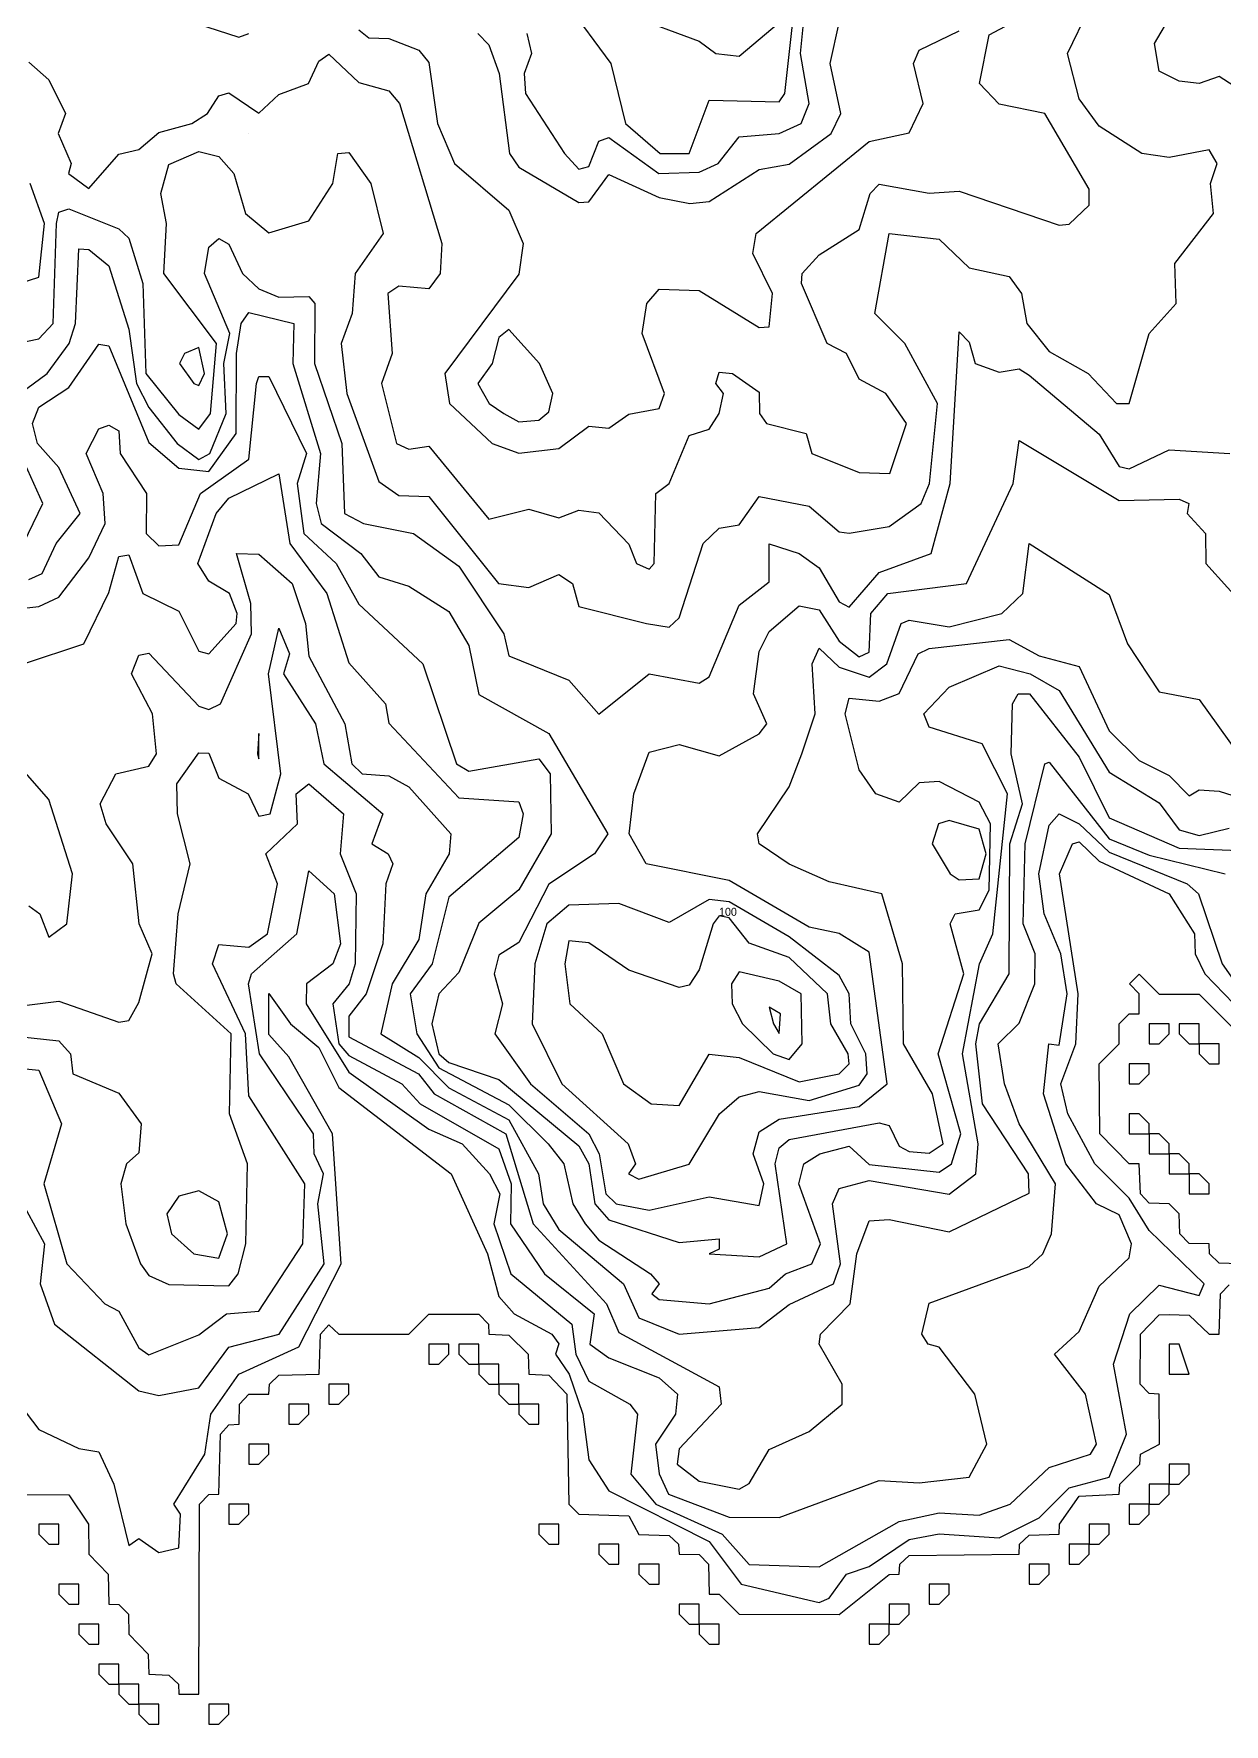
# Model space of a CAD drawing. Header units: metres. Extents: x 310028 to 360472, y 4137098 to 4159193.
# Drawn here: x 354000 to 355785, y 4141058 to 4143592 of the extents above; entities that cross this region are included whole.
import ezdxf

# ---------------------------------------------------------------- set-up
doc = ezdxf.new("R2010")
doc.units = ezdxf.units.M
for name, color, linetype in [('COAST', 5, 'Continuous'), ('CONTOUR', 254, 'Continuous'), ('CONTOUR_INDEX', 33, 'Continuous'), ('CONTOUR_LABELS', 7, 'Continuous')]:
    doc.layers.add(name, color=color, linetype=linetype)

msp = doc.modelspace()

# ---------------------------------------------------------------- linework, layer by layer
at = {"layer": 'COAST'}
for points in [[(355807.5, 4141747.5), (355777.5, 4141748.6), (355763, 4141762.5), (355762.5, 4141777.6), (355732.5, 4141778.1), (355718.3, 4141792.5), (355717.6, 4141822.5), (355702.5, 4141837.5), (355672.5, 4141838.6), (355659.6, 4141852.5), (355657.5, 4141897.5), (355642.5, 4141897.7), (355598.5, 4141942.5), (355597.6, 4142047.5), (355627.6, 4142077.5), (355627.5, 4142107.5), (355642.5, 4142122.4), (355657.5, 4142122.5), (355657.6, 4142152.5), (355643.1, 4142167.5), (355657.5, 4142182.1), (355687.5, 4142152.1), (355747.5, 4142151.9), (355807.5, 4142091.9)], [(355672.5, 4142092.5), (355672.5, 4142077.5), (355687.5, 4142077.5), (355702.5, 4142092.5), (355702.5, 4142107.5), (355672.5, 4142107.5), (355672.5, 4142092.5)], [(355717.5, 4142092.5), (355732.5, 4142077.5), (355747.5, 4142077.5), (355747.5, 4142107.5), (355717.5, 4142107.5), (355717.5, 4142092.5)], [(355747.5, 4142062.5), (355762.5, 4142047.5), (355777.5, 4142047.5), (355777.5, 4142077.5), (355747.5, 4142077.5), (355747.5, 4142062.5)], [(355642.5, 4142032.5), (355642.5, 4142017.5), (355657.5, 4142017.5), (355672.5, 4142032.5), (355672.5, 4142047.5), (355642.5, 4142047.5), (355642.5, 4142032.5)], [(355642.5, 4141942.5), (355672.5, 4141942.5), (355672.5, 4141957.5), (355657.5, 4141972.5), (355642.5, 4141972.5), (355642.5, 4141942.5)], [(355672.5, 4141912.5), (355702.5, 4141912.5), (355702.5, 4141927.5), (355687.5, 4141942.5), (355672.5, 4141942.5), (355672.5, 4141912.5)], [(355702.5, 4141882.5), (355732.5, 4141882.5), (355732.5, 4141897.5), (355717.5, 4141912.5), (355702.5, 4141912.5), (355702.5, 4141882.5)], [(355732.5, 4141852.5), (355762.5, 4141852.5), (355762.5, 4141867.5), (355747.5, 4141882.5), (355732.5, 4141882.5), (355732.5, 4141852.5)], [(353962.5, 4141401.8), (354052.5, 4141401.2), (354082.2, 4141357.5), (354082.5, 4141312.5), (354111.3, 4141282.5), (354112.4, 4141237.5), (354127.5, 4141237.2), (354141.9, 4141222.5), (354142.4, 4141192.5), (354171.4, 4141162.5), (354172.3, 4141132.5), (354202.5, 4141131.2), (354217.2, 4141117.5), (354217.5, 4141102.5), (354247.5, 4141102.5), (354248.7, 4141387.5), (354262.5, 4141402.1), (354277.6, 4141402.5), (354280.1, 4141492.5), (354292.5, 4141506.3), (354307.8, 4141507.5), (354308.5, 4141537.5), (354322.5, 4141552.1), (354352.5, 4141552.3), (354353.5, 4141567.5), (354367.5, 4141580.6), (354427.7, 4141582.5), (354429.7, 4141642.5), (354442.5, 4141656.2), (354457.5, 4141642.3), (354562.5, 4141642.3), (354592.5, 4141672.2), (354667.5, 4141672.3), (354682, 4141657.5), (354682.5, 4141642.4), (354712.5, 4141641), (354741.2, 4141612.5), (354742.4, 4141582.5), (354772.5, 4141580.6), (354799.5, 4141552.5), (354802.5, 4141387.5), (354817.5, 4141372.5), (354892.5, 4141370), (354907.5, 4141342.1), (354952.5, 4141340.2), (354966.7, 4141327.5), (354967.5, 4141312.4), (354997.5, 4141311.9), (355011.7, 4141297.5), (355012.5, 4141252.5), (355027.5, 4141252.3), (355057.5, 4141222.3), (355207.5, 4141221.9), (355282.5, 4141282), (355297.5, 4141282.4), (355298.4, 4141297.5), (355312.5, 4141310.6), (355477.5, 4141312.4), (355478, 4141327.5), (355492.5, 4141340.8), (355537.5, 4141342.4), (355538.2, 4141357.5), (355567.5, 4141399.6), (355627.5, 4141402.2), (355628.7, 4141417.5), (355658.3, 4141447.5), (355659.5, 4141462.5), (355687.8, 4141477.5), (355687.7, 4141552.5), (355672.5, 4141553.2), (355659.1, 4141567.5), (355659.4, 4141642.5), (355687.5, 4141671.4), (355702.5, 4141671.7), (355732.5, 4141670.8), (355762.5, 4141642.4), (355777.5, 4141642.5), (355779.6, 4141702.5), (355792.5, 4141716.4)], [(354592.5, 4141612.5), (354592.5, 4141597.5), (354607.5, 4141597.5), (354622.5, 4141612.5), (354622.5, 4141627.5), (354592.5, 4141627.5), (354592.5, 4141612.5)], [(354637.5, 4141612.5), (354652.5, 4141597.5), (354667.5, 4141597.5), (354667.5, 4141627.5), (354637.5, 4141627.5), (354637.5, 4141612.5)], [(355702.5, 4141582.5), (355732.5, 4141582.5), (355717.5, 4141627.5), (355702.5, 4141627.5), (355702.5, 4141582.5)], [(354667.5, 4141582.5), (354682.5, 4141567.5), (354697.5, 4141567.5), (354697.5, 4141597.5), (354667.5, 4141597.5), (354667.5, 4141582.5)], [(354442.5, 4141552.5), (354442.5, 4141537.5), (354457.5, 4141537.5), (354472.5, 4141552.5), (354472.5, 4141567.5), (354442.5, 4141567.5), (354442.5, 4141552.5)], [(354697.5, 4141552.5), (354712.5, 4141537.5), (354727.5, 4141537.5), (354727.5, 4141567.5), (354697.5, 4141567.5), (354697.5, 4141552.5)], [(354382.5, 4141522.5), (354382.5, 4141507.5), (354397.5, 4141507.5), (354412.5, 4141522.5), (354412.5, 4141537.5), (354382.5, 4141537.5), (354382.5, 4141522.5)], [(354727.5, 4141522.5), (354742.5, 4141507.5), (354757.5, 4141507.5), (354757.5, 4141537.5), (354727.5, 4141537.5), (354727.5, 4141522.5)], [(354322.5, 4141462.5), (354322.5, 4141447.5), (354337.5, 4141447.5), (354352.5, 4141462.5), (354352.5, 4141477.5), (354322.5, 4141477.5), (354322.5, 4141462.5)], [(355702.5, 4141432.5), (355702.5, 4141417.5), (355717.5, 4141417.5), (355732.5, 4141432.5), (355732.5, 4141447.5), (355702.5, 4141447.5), (355702.5, 4141432.5)], [(355672.5, 4141402.5), (355672.5, 4141387.5), (355687.5, 4141387.5), (355702.5, 4141402.5), (355702.5, 4141417.5), (355672.5, 4141417.5), (355672.5, 4141402.5)], [(354292.5, 4141372.5), (354292.5, 4141357.5), (354307.5, 4141357.5), (354322.5, 4141372.5), (354322.5, 4141387.5), (354292.5, 4141387.5), (354292.5, 4141372.5)], [(355642.5, 4141372.5), (355642.5, 4141357.5), (355657.5, 4141357.5), (355672.5, 4141372.5), (355672.5, 4141387.5), (355642.5, 4141387.6), (355642.5, 4141372.5)], [(354007.5, 4141342.5), (354022.5, 4141327.5), (354037.5, 4141327.5), (354037.5, 4141357.5), (354007.5, 4141357.5), (354007.5, 4141342.5)], [(354757.5, 4141342.5), (354772.5, 4141327.5), (354787.5, 4141327.5), (354787.5, 4141357.5), (354757.5, 4141357.5), (354757.5, 4141342.5)], [(355582.5, 4141342.5), (355582.5, 4141327.5), (355597.5, 4141327.5), (355612.5, 4141342.5), (355612.5, 4141357.5), (355582.5, 4141357.5), (355582.5, 4141342.5)], [(354847.5, 4141312.5), (354862.5, 4141297.5), (354877.5, 4141297.5), (354877.5, 4141327.5), (354847.5, 4141327.5), (354847.5, 4141312.5)], [(355552.5, 4141312.5), (355552.5, 4141297.5), (355567.5, 4141297.5), (355582.5, 4141312.5), (355582.5, 4141327.5), (355552.5, 4141327.5), (355552.5, 4141312.5)], [(354907.5, 4141282.5), (354922.5, 4141267.5), (354937.5, 4141267.5), (354937.5, 4141297.5), (354907.5, 4141297.5), (354907.5, 4141282.5)], [(355492.5, 4141282.5), (355492.5, 4141267.5), (355507.5, 4141267.5), (355522.5, 4141282.5), (355522.5, 4141297.5), (355492.5, 4141297.5), (355492.5, 4141282.5)], [(354037.5, 4141252.5), (354052.5, 4141237.5), (354067.5, 4141237.5), (354067.5, 4141267.5), (354037.5, 4141267.5), (354037.5, 4141252.5)], [(355342.5, 4141252.5), (355342.5, 4141237.5), (355357.5, 4141237.5), (355372.5, 4141252.5), (355372.5, 4141267.5), (355342.5, 4141267.5), (355342.5, 4141252.5)], [(354967.5, 4141222.5), (354982.5, 4141207.5), (354997.5, 4141207.5), (354997.5, 4141237.5), (354967.5, 4141237.5), (354967.5, 4141222.5)], [(355282.5, 4141222.5), (355282.5, 4141207.5), (355297.5, 4141207.5), (355312.5, 4141222.5), (355312.5, 4141237.5), (355282.5, 4141237.5), (355282.5, 4141222.5)], [(354067.5, 4141192.5), (354082.5, 4141177.5), (354097.5, 4141177.5), (354097.5, 4141207.5), (354067.5, 4141207.5), (354067.5, 4141192.5)], [(354997.5, 4141192.5), (355012.5, 4141177.5), (355027.5, 4141177.5), (355027.5, 4141207.5), (354997.5, 4141207.5), (354997.5, 4141192.5)], [(355252.5, 4141192.5), (355252.5, 4141177.5), (355267.5, 4141177.5), (355282.5, 4141192.5), (355282.5, 4141207.5), (355252.5, 4141207.5), (355252.5, 4141192.5)], [(354097.5, 4141132.5), (354112.5, 4141117.5), (354127.5, 4141117.5), (354127.5, 4141147.5), (354097.5, 4141147.5), (354097.5, 4141132.5)], [(354127.5, 4141102.5), (354142.5, 4141087.5), (354157.5, 4141087.5), (354157.5, 4141117.5), (354127.5, 4141117.5), (354127.5, 4141102.5)], [(354157.5, 4141072.5), (354172.5, 4141057.5), (354187.5, 4141057.5), (354187.5, 4141087.5), (354157.5, 4141087.5), (354157.5, 4141072.5)], [(354262.5, 4141072.5), (354262.5, 4141057.5), (354277.5, 4141057.5), (354292.5, 4141072.5), (354292.5, 4141087.5), (354262.5, 4141087.5), (354262.5, 4141072.5)]]:
    msp.add_lwpolyline(points, dxfattribs=at)
at = {"layer": 'CONTOUR'}
for points, elevation in [([(354903.8, 4142797.5), (354922.5, 4142789), (354930.4, 4142797.5), (354932.7, 4142902.5), (354952.5, 4142917.8), (354982.5, 4142989.4), (355012.5, 4142999.3), (355027.6, 4143022.5), (355034.4, 4143052.5), (355022.9, 4143067.5), (355027.5, 4143084.6), (355047.8, 4143082.5), (355087.5, 4143054.7), (355088, 4143022.5), (355098.9, 4143007.5), (355158.1, 4142992.5), (355166.7, 4142962.5), (355237.5, 4142934.1), (355283.7, 4142932.5), (355308.4, 4143007.5), (355277.6, 4143052.5), (355237.5, 4143073.9), (355218.5, 4143112.5), (355189.7, 4143127.5), (355151.3, 4143217.5), (355152.3, 4143232.5), (355177.5, 4143260.7), (355237.5, 4143298.3), (355253.9, 4143352.5), (355267.5, 4143366.4), (355342.5, 4143352.7), (355387.5, 4143355.9), (355537.5, 4143304.9), (355552.5, 4143306.6), (355582.5, 4143335), (355582.5, 4143358.8), (355515.9, 4143472.5), (355447.5, 4143486.5), (355418.3, 4143517.5), (355432.5, 4143590.1), (355521.3, 4143637.5)], 110), ([(354937.1, 4143382.5), (354997.5, 4143384.5), (355026, 4143397.5), (355057.5, 4143437.3), (355117.5, 4143442.2), (355150.6, 4143457.5), (355162.8, 4143487.5), (355149.9, 4143562.5), (355157.3, 4143637.5)], 140), ([(354244.1, 4143607.5), (354307.5, 4143586.8), (354322.5, 4143592.5)], 120), ([(354892.5, 4143619.7), (354997.5, 4143580.8), (355022.7, 4143562.5)], 160), ([(354983.9, 4143337.5), (355012.5, 4143340.2), (355087.5, 4143388.3), (355132.5, 4143396.4), (355195.6, 4143442.5), (355210.1, 4143472.5), (355194.4, 4143547.5), (355207.5, 4143608.2)], 130), ([(355022.7, 4143562.5), (355057.5, 4143558.1), (355117.5, 4143608.8)], 160), ([(355822.5, 4143499), (355777.5, 4143527.7), (355747.5, 4143517.4), (355717.5, 4143520.8), (355687.5, 4143535.9), (355680.3, 4143577.5), (355707, 4143622.5)], 90), ([(354487.5, 4143598), (354502.5, 4143585.6), (354532.5, 4143584.9), (354577.5, 4143567.1), (354592.5, 4143549), (354605.3, 4143457.5), (354630.8, 4143397.5), (354712.5, 4143327.5), (354733.6, 4143277.5), (354727.5, 4143231.3), (354616.3, 4143082.5), (354623.4, 4143037.5), (354687.4, 4142977.5)], 120), ([(354665.8, 4143592.5), (354682.5, 4143575.4), (354697.7, 4143532.5), (354713.5, 4143412.5), (354727.5, 4143391.8), (354817.5, 4143339.1), (354832.5, 4143340.1), (354862.5, 4143380.8), (354937.5, 4143346.5), (354983.9, 4143337.5)], 130), ([(354687.4, 4142977.5), (354727.5, 4142963), (354787.5, 4142970.2), (354832.5, 4143003.4), (354862.5, 4143000.4), (354892.5, 4143021.7), (354937.5, 4143030.2), (354945.8, 4143052.5), (354912, 4143142.5), (354919.1, 4143187.5), (354937.5, 4143209.1), (354997.5, 4143207.2), (355087.5, 4143151.3), (355102.5, 4143152.3), (355107.5, 4143202.5), (355078, 4143262.5), (355083.1, 4143292.5), (355252.5, 4143430.5), (355312.5, 4143443.6), (355333.5, 4143487.5), (355319.2, 4143547.5), (355327.5, 4143567.5), (355387.5, 4143596.4)], 120), ([(354739.4, 4143592.5), (354746.2, 4143562.5), (354735.2, 4143532.5), (354737.2, 4143502.5), (354796, 4143412.5), (354817.5, 4143389), (354832.5, 4143392.8), (354847.5, 4143431), (354862.5, 4143436.6), (354937.1, 4143382.5)], 140), ([(353992.5, 4143549.4), (354022.5, 4143522.8), (354047.3, 4143472.5), (354036.5, 4143442.5), (354056, 4143397.5), (354052.1, 4143382.5), (354082.5, 4143360.1), (354127.5, 4143411.2), (354157.5, 4143418.6), (354187.5, 4143444), (354237.2, 4143457.5), (354260.6, 4143472.5), (354277.5, 4143499.1), (354292.5, 4143503.3), (354337.5, 4143472.9), (354367.5, 4143500.8), (354411.7, 4143517.5), (354427.5, 4143550.9), (354442.5, 4143561.2), (354487.5, 4143519), (354532.5, 4143506.5), (354548.5, 4143487.5), (354612, 4143277.5), (354609.4, 4143232.5), (354592.5, 4143209.7), (354547.5, 4143213.7), (354530.7, 4143202.5), (354537.2, 4143112.5), (354521.2, 4143067.5), (354544.1, 4142977.5), (354562.5, 4142969.2), (354592.5, 4142973.6), (354682.5, 4142864), (354742.5, 4142879.2), (354787.5, 4142866.4), (354817.5, 4142877.5), (354847.5, 4142873.8), (354892.5, 4142826.8), (354903.8, 4142797.5)], 110), ([(354322.2, 4143442.5), (354322.2, 4143442.5)], 110), ([(353962.5, 4143212.4), (354007.5, 4143227.1), (354016.1, 4143307.5), (353994.7, 4143367.5)], 110), ([(353959.1, 4143037.5), (354020.1, 4143082.5), (354052.9, 4143127.5), (354062.5, 4143157.5), (354067.5, 4143269.4), (354082.5, 4143268.3), (354112.5, 4143244), (354142.5, 4143148.9), (354153.9, 4143067.5), (354172.5, 4143031.5), (354215, 4142977.5), (354247.5, 4142953.7), (354264.1, 4142962.5), (354288.4, 4143022.5), (354285, 4143097.5), (354293.8, 4143142.5), (354256.2, 4143232.5), (354262.5, 4143272), (354277.5, 4143285.1), (354292.5, 4143276.5), (354313.1, 4143232.5), (354337.5, 4143209.6), (354367.5, 4143196.9), (354412.5, 4143198.2), (354421.3, 4143187.5), (354420.7, 4143097.5), (354461.7, 4142977.5), (354466, 4142872.5), (354494.6, 4142857.5), (354569.2, 4142842.5), (354637.5, 4142793.9), (354704.7, 4142692.5), (354712.5, 4142659.4), (354802.5, 4142623), (354847.5, 4142571.8), (354922.5, 4142632.4), (354997.5, 4142618.5), (355012.5, 4142627.8), (355057.5, 4142735.1), (355102.5, 4142770), (355102.5, 4142827.1), (355147.5, 4142812.9), (355177.5, 4142791.4), (355207.5, 4142740.1), (355222.5, 4142732.4), (355267.5, 4142784.4), (355345.8, 4142812.5), (355374.3, 4142917.5), (355387.5, 4143145), (355402.5, 4143129.5), (355411.7, 4143097.5), (355447.5, 4143084.4), (355477.5, 4143089.8), (355492.5, 4143080.3), (355597.5, 4142991.4), (355627.5, 4142943.2), (355642.5, 4142939.8), (355702.5, 4142968), (355793.6, 4142962.5)], 90), ([(353992.5, 4142773.6), (354012.4, 4142782.5), (354033.6, 4142827.5), (354069.6, 4142872.5), (354037.5, 4142941.5), (354005.6, 4142977.5), (353998.1, 4143007.5), (354007.5, 4143032.1), (354052.5, 4143061.7), (354097.5, 4143126.4), (354112.5, 4143124), (354172.5, 4142978.9), (354217.5, 4142940.5), (354262.5, 4142935.4), (354303.4, 4142992.5), (354304.1, 4143112.5), (354311.1, 4143157.5), (354322.5, 4143174), (354389.9, 4143157.5), (354388.3, 4143097.5), (354430, 4142962.5), (354423.5, 4142887.5), (354431, 4142857.5), (354490.4, 4142812.5), (354517.5, 4142777.9), (354562.5, 4142763.5), (354622.5, 4142725.6), (354652.5, 4142674.9), (354667.5, 4142601.5), (354772.5, 4142542.8), (354860.9, 4142392.5), (354840.6, 4142362.5), (354772.5, 4142316.8), (354727.5, 4142229.5), (354697.5, 4142210.3), (354690.2, 4142182.5), (354702.7, 4142137.5), (354691.1, 4142092.5), (354744.9, 4142017.5), (354832.5, 4141942.5), (354847.8, 4141912.5), (354857.7, 4141852.5), (354873.2, 4141837.5)], 80), ([(354704.9, 4143022.5), (354727.5, 4143010), (354757.5, 4143012.5), (354772.5, 4143025.3), (354778.1, 4143052.5), (354758.5, 4143097.5), (354712.5, 4143148.4), (354697.5, 4143136.3), (354687.5, 4143097.5), (354665.6, 4143067.5), (354683, 4143037.5), (354704.9, 4143022.5)], 130), ([(354239.9, 4143067.5), (354247.5, 4143064.4), (354256.2, 4143082.5), (354247.5, 4143121.6), (354226, 4143112.5), (354218.7, 4143097.5), (354239.9, 4143067.5)], 110), ([(353962.5, 4142728.3), (354007.5, 4142733.4), (354037.5, 4142747.3), (354082.5, 4142806), (354106.8, 4142857.5), (354103.8, 4142902.5), (354078.6, 4142962.5), (354097.5, 4142999.5), (354112.5, 4143005.1), (354127.5, 4142996.5), (354129.7, 4142962.5), (354169.1, 4142902.5), (354168.7, 4142842.5), (354187.5, 4142824), (354217.5, 4142825.5), (354250.2, 4142902.5), (354322.5, 4142954.1), (354334, 4143067.5), (354337.5, 4143077.9), (354352.5, 4143078.2), (354409, 4142962.5), (354394.8, 4142917.5), (354405.1, 4142842.5), (354453.2, 4142797.5), (354487.5, 4142736.5), (354583.5, 4142647.5), (354633.8, 4142497.5), (354652.5, 4142486.4), (354757.5, 4142505), (354774.5, 4142482.5), (354776, 4142392.5), (354727.5, 4142308.4), (354667.5, 4142258.5), (354637.5, 4142184.5), (354607.5, 4142152.3), (354596.8, 4142107.5), (354607.5, 4142062.7), (354622.5, 4142049.4), (354697.5, 4142024.3), (354817.5, 4141924.6), (354832.5, 4141897.6), (354841.1, 4141837.5), (354862.5, 4141813.5), (354967.5, 4141779.8), (355027.5, 4141785.3), (355027.5, 4141769.5), (355012.8, 4141762.5)], 70), ([(353977.5, 4142813), (354013.6, 4142887.5), (353959.7, 4143007.5)], 90), ([(354873.2, 4141837.5), (354922.5, 4141828.2), (355012.5, 4141848.1), (355087.5, 4141835.1), (355094.9, 4141867.5), (355078.6, 4141912.5), (355087.5, 4141945.6), (355117.5, 4141964.6), (355237.5, 4141983.6), (355279.8, 4142017.5), (355252.5, 4142214.8), (355207.5, 4142242.8), (355162.5, 4142252.6), (355042.5, 4142322.5), (354918, 4142347.5), (354893, 4142392.5), (354899.8, 4142452.5), (354922.5, 4142515), (354967.5, 4142526.1), (355027.5, 4142509.1), (355087.6, 4142542.5), (355099.2, 4142557.5), (355079, 4142602.5), (355087.5, 4142665.8), (355102.5, 4142695.9), (355147.5, 4142734.1), (355177.5, 4142728.3), (355207.5, 4142681.1), (355237.5, 4142657.9), (355252.5, 4142664.7), (355255.3, 4142722.5), (355280.6, 4142752.5), (355398.7, 4142767.5), (355468.4, 4142917.5), (355477.5, 4142982.2), (355627.5, 4142892.3), (355717.5, 4142894.4), (355732.1, 4142887.5), (355729.7, 4142872.5), (355757, 4142842.5), (355757.5, 4142797.5), (355822.5, 4142725.6)], 80), ([(353984.4, 4142647.5), (354075, 4142677.5), (354112.5, 4142754.1), (354127.5, 4142808.4), (354142.5, 4142810.8), (354163.3, 4142752.5), (354217.5, 4142726.4), (354247.5, 4142666.2), (354262.5, 4142662.3), (354303.5, 4142707.5), (354304.7, 4142722.5), (354293.4, 4142752.5), (354262.5, 4142771), (354245.8, 4142797.5), (354273.4, 4142872.5), (354292.5, 4142895.9), (354367.5, 4142932), (354383.9, 4142827.5), (354439.4, 4142752.5), (354472.5, 4142648.8), (354527.4, 4142587.5), (354532.5, 4142558.4), (354637.5, 4142446.4), (354727.5, 4142440.4), (354733.6, 4142422.5), (354727.5, 4142387), (354622.5, 4142297.4), (354597.4, 4142197.5), (354564.4, 4142152.5), (354574.2, 4142092.5), (354607.5, 4142041.7), (354712.5, 4141986.1), (354771.3, 4141927.5), (354794.9, 4141897.5), (354808.2, 4141837.5), (354826.9, 4141807.5), (354847.5, 4141783.4), (354924.9, 4141732.5), (354937.5, 4141717.5), (354926.6, 4141702.5), (354937.5, 4141694.1), (355012.8, 4141687.5), (355102.5, 4141711.2), (355127.1, 4141732.5), (355166.8, 4141747.5), (355179.7, 4141777.5), (355147, 4141867.5), (355154.5, 4141897.5), (355178.6, 4141912.5), (355222.5, 4141924.3), (355252.5, 4141896.4), (355357.5, 4141884.9), (355376.2, 4141897.5), (355389.9, 4141942.5), (355356.1, 4142062.5), (355394.5, 4142182.5), (355374.1, 4142257.5), (355381.7, 4142272.5), (355417.5, 4142278.5), (355432.5, 4142308.1), (355434.5, 4142407.5), (355417.5, 4142440), (355357.5, 4142470.9), (355327.5, 4142469), (355297.5, 4142440.1), (355262.5, 4142452.5), (355237.5, 4142488.2), (355216.7, 4142572.5), (355222.5, 4142595.6), (355267.5, 4142591.3), (355297.5, 4142602.6), (355326.1, 4142662.5), (355342.5, 4142670.2), (355462.5, 4142683.7), (355507.5, 4142659.3), (355567.5, 4142643.2), (355612.5, 4142546.6), (355657.5, 4142502.2), (355702.5, 4142480), (355732.5, 4142449.4), (355747.5, 4142458.5), (355777.5, 4142456.6), (355837.5, 4142437.5)], 60), ([(355012.8, 4141762.5), (355087.5, 4141758.1), (355129.2, 4141777.5), (355111.9, 4141897.5), (355117.5, 4141921.5), (355132.5, 4141934), (355267.5, 4141959.3), (355282.5, 4141955.2), (355297.5, 4141924.3), (355312.5, 4141916.2), (355342.5, 4141913.5), (355363.7, 4141927.5), (355347.4, 4142002.5), (355304.1, 4142077.5), (355302.5, 4142197.5), (355271.4, 4142302.5), (355192.5, 4142320.3), (355132.5, 4142347.1), (355087.5, 4142377.5), (355085.2, 4142392.5), (355132.5, 4142462.9), (355151.9, 4142512.5), (355171.5, 4142572.5), (355167.3, 4142647.5), (355177.5, 4142670.6), (355207.5, 4142642.3), (355252.5, 4142627.2), (355279.3, 4142647.5), (355300.5, 4142707.5), (355312.5, 4142712.9), (355372.5, 4142702.6), (355451.7, 4142722.5), (355482.9, 4142752.5), (355492.5, 4142827.7), (355612.5, 4142751), (355640.1, 4142677.5), (355687.5, 4142605.4), (355747.5, 4142593.6), (355806.2, 4142512.5)], 70), ([(353977.5, 4142088.7), (354037.5, 4142081.9), (354055.2, 4142062.5), (354058.3, 4142032.5), (354127.5, 4142003.6), (354161, 4141957.5), (354157.5, 4141913.9), (354139.2, 4141897.5), (354130.6, 4141867.5), (354138, 4141807.5), (354160.2, 4141747.5), (354172.5, 4141730.3), (354202.5, 4141716.9), (354292.5, 4141714.5), (354306.4, 4141732.5), (354317.9, 4141777.5), (354320.4, 4141897.5), (354293.5, 4141972.5), (354296.1, 4142092.5), (354213.4, 4142167.5), (354209.6, 4142182.5), (354216.7, 4142272.5), (354234.6, 4142347.5), (354215.7, 4142422.5), (354214.6, 4142467.5), (354247.5, 4142513.6), (354262.5, 4142513.2), (354277.5, 4142476), (354321.4, 4142452.5), (354337.5, 4142418.8), (354354.2, 4142422.5), (354370.6, 4142482.5), (354351.7, 4142632.5), (354367.5, 4142700.5), (354383.5, 4142662.5), (354374.2, 4142632.5), (354422.4, 4142557.5), (354435.1, 4142497.5), (354523.5, 4142422.5), (354507.1, 4142377.5), (354531.6, 4142362.5), (354538.5, 4142347.5), (354527.8, 4142317.5), (354523.5, 4142227.5), (354498.5, 4142152.5), (354472.5, 4142119), (354472.5, 4142087.9), (354576.7, 4142032.5), (354600.6, 4142002.5), (354707.8, 4141942.5), (354748.8, 4141807.5), (354858.7, 4141687.5), (354877.5, 4141645), (355027.5, 4141563.3), (355030.8, 4141537.5), (354967.5, 4141470.2), (354964.9, 4141447.5), (354997.5, 4141421.8), (355057.5, 4141409.9), (355072.5, 4141418.6), (355102.5, 4141469.2), (355162.5, 4141496.2), (355212.2, 4141537.5), (355212.1, 4141567.5), (355177.5, 4141627.2), (355179.5, 4141642.5), (355224.1, 4141687.5), (355234.1, 4141762.5), (355252.5, 4141812), (355282.5, 4141814.2), (355372.5, 4141795.9), (355492.5, 4141853.9), (355491.4, 4141882.5), (355422.6, 4141987.5), (355412.7, 4142077.5), (355418, 4142107.5), (355462.7, 4142182.5), (355463.8, 4142377.5), (355482.7, 4142437.5), (355465.5, 4142512.5), (355467.5, 4142587.5), (355476, 4142602.5), (355492.9, 4142602.5), (355567.5, 4142507.5), (355612.5, 4142416.4), (355717.5, 4142370.8), (355807.5, 4142367.5)], 40), ([(353962.5, 4142042.7), (354007.5, 4142038.1), (354041.5, 4141957.5), (354014.8, 4141867.5), (354049.7, 4141747.5), (354106.6, 4141687.5), (354127.5, 4141676.9), (354157.5, 4141622), (354172.5, 4141611.3), (354247.5, 4141641.4), (354288.9, 4141672.5), (354337.5, 4141676.7), (354403.6, 4141777.5), (354406.2, 4141867.5), (354322.5, 4141999.7), (354317.5, 4142092.5), (354268.1, 4142197.5), (354277.5, 4142226.3), (354322.5, 4142222.7), (354350.2, 4142242.5), (354365.5, 4142317.5), (354348.1, 4142362.5), (354395.5, 4142407.5), (354393.4, 4142452.5), (354412.5, 4142467.3), (354464.5, 4142422.5), (354459.4, 4142362.5), (354483.4, 4142302.5), (354482, 4142197.5), (354472.7, 4142167.5), (354448.2, 4142137.5), (354457.6, 4142077.5), (354472.5, 4142060.1), (354552.1, 4142017.5), (354579.2, 4141987.5), (354697.5, 4141920.3), (354715.7, 4141867.5), (354714.8, 4141807.5), (354765.8, 4141732.5), (354840.5, 4141672.5), (354833.9, 4141627.5), (354862.5, 4141606.6), (354937.5, 4141576.8), (354965, 4141552.5), (354962.3, 4141522.5), (354932.2, 4141477.5), (354937.5, 4141432.8), (354951.8, 4141402.5), (355042.5, 4141367.8), (355117.5, 4141367.2), (355267.5, 4141423), (355327.5, 4141419.2), (355402.5, 4141428.1), (355429.2, 4141477.5), (355410.9, 4141552.5), (355357.5, 4141622.8), (355341.3, 4141627.5), (355331.8, 4141642.5), (355342.5, 4141688.6), (355492.5, 4141743.8), (355513, 4141762.5), (355525.9, 4141792.5), (355532.2, 4141867.5), (355477.7, 4141957.5), (355455.5, 4142017.5), (355446.2, 4142077.5), (355477.5, 4142108.6), (355501, 4142167.5), (355501.6, 4142212.5), (355483.5, 4142257.5), (355486.7, 4142377.5), (355516.2, 4142497.5), (355522.5, 4142499.9), (355612.5, 4142384.9), (355672.5, 4142360.2), (355786.4, 4142332.5)], 30), ([(353992.5, 4142284.6), (354008.9, 4142272.5), (354022.5, 4142237.3), (354049.6, 4142257.5), (354058.1, 4142332.5), (354022.5, 4142443.8), (353962.6, 4142512.5)], 60), ([(353975.8, 4141852.5), (354016.1, 4141777.5), (354009.7, 4141717.5), (354031.2, 4141657.5), (354157.5, 4141557.3), (354187.5, 4141550.4), (354247.5, 4141561.9), (354292.5, 4141622.9), (354367.8, 4141642.5), (354435.4, 4141747.5), (354425.7, 4141837.5), (354434.6, 4141882.5), (354420.4, 4141912.5), (354419.6, 4141942.5), (354338.6, 4142062.5), (354322, 4142167.5), (354326.3, 4142182.5), (354394.6, 4142242.5), (354412.5, 4142337.1), (354450.2, 4142302.5), (354459.7, 4142227.5), (354448.3, 4142197.5), (354408.9, 4142167.5), (354408.3, 4142137.5), (354472.5, 4142034.9), (354592.5, 4141949.7), (354642.3, 4141927.5), (354683.4, 4141882.5), (354698.8, 4141852.5), (354689.6, 4141807.5), (354715.4, 4141732.5), (354806.8, 4141657.5), (354812.6, 4141612.5), (354832.5, 4141571.8), (354894, 4141537.5), (354905.4, 4141522.5), (354895.3, 4141432.5), (354932.9, 4141387.5), (355032.1, 4141342.5), (355072.5, 4141297), (355177.5, 4141293.6), (355297.5, 4141361.5), (355357.5, 4141374.6), (355417.5, 4141370.9), (355464, 4141387.5), (355522.5, 4141442.3), (355584.7, 4141462.5), (355593.3, 4141477.5), (355576.9, 4141552.5), (355530.4, 4141612.5), (355567.5, 4141646.2), (355597.5, 4141714.3), (355642.5, 4141756.5), (355646.2, 4141777.5), (355627.5, 4141821), (355593.3, 4141837.5), (355547.6, 4141897.5), (355514.2, 4142002.5), (355522.2, 4142077.5), (355537.5, 4142075.4), (355549.6, 4142152.5), (355540, 4142212.5), (355515.2, 4142272.5), (355507.2, 4142332.5), (355522.5, 4142405.6), (355537.5, 4142422.3), (355567.5, 4142407.5), (355612.5, 4142365), (355729.5, 4142317.5), (355746.6, 4142302.5), (355782.1, 4142197.5), (355837.5, 4142118.5)], 20), ([(355374.3, 4142332.5), (355387.5, 4142323.2), (355417.5, 4142324.9), (355428.1, 4142362.5), (355417.5, 4142399.4), (355372.5, 4142412.5), (355356.8, 4142407.5), (355347, 4142377.5), (355374.3, 4142332.5)], 70), ([(353977.5, 4141538.9), (354007.5, 4141499.1), (354067.5, 4141470.6), (354097.5, 4141466), (354120, 4141417.5), (354142.5, 4141325.5), (354157.5, 4141335.8), (354187.5, 4141314.9), (354217.5, 4141321.7), (354220.1, 4141372.5), (354210.2, 4141387.5), (354256.4, 4141462.5), (354265.3, 4141522.5), (354307.5, 4141582.1), (354397.5, 4141623.2), (354460.8, 4141747.5), (354448, 4141942.5), (354382.5, 4142058.3), (354352.5, 4142091.4), (354352.5, 4142152.8), (354385, 4142107.5), (354427.5, 4142072.2), (354457.5, 4142011.9), (354625.7, 4141882.5), (354680.5, 4141762.5), (354697.5, 4141698.8), (354720.5, 4141672.5), (354776.7, 4141642.5), (354787.5, 4141627.6), (354782.3, 4141612.5), (354803, 4141582.5), (354823.5, 4141522.5), (354832.5, 4141453.6), (354862.5, 4141407.5), (355012.5, 4141331.3), (355060.7, 4141267.5), (355177.5, 4141240), (355192.5, 4141246.4), (355218.7, 4141282.5), (355252.5, 4141294), (355312.5, 4141334.6), (355357.5, 4141343), (355447.5, 4141337), (355507.5, 4141366.9), (355552.5, 4141412), (355612.5, 4141428), (355638.7, 4141492.5), (355619.2, 4141597.5), (355643.6, 4141672.5), (355687.5, 4141715.8), (355747.5, 4141700), (355755.2, 4141717.5), (355672.5, 4141797.6), (355642.5, 4141846.4), (355590.9, 4141897.5), (355550.3, 4141972.5), (355539.9, 4142017.5), (355562.5, 4142077.5), (355566, 4142152.5), (355538.2, 4142332.5), (355557.6, 4142377.5), (355567.5, 4142380.4), (355597.5, 4142351.2), (355702.5, 4142302.5), (355740.3, 4142242.5), (355741.7, 4142212.5), (355755.8, 4142182.5), (355828.7, 4142107.5)], 10), ([(354891.8, 4141882.5), (354907.5, 4141874.5), (354982.5, 4141897), (355028.1, 4141972.5), (355057.5, 4141997.9), (355087.5, 4142006.2), (355162.5, 4141992.4), (355237.5, 4142015.6), (355249.4, 4142032.5), (355247.7, 4142062.5), (355225.1, 4142107.5), (355222.4, 4142152.5), (355207.5, 4142180.2), (355132.5, 4142238.1), (355042.5, 4142290.6), (355012.5, 4142293.7), (354952.5, 4142259.4), (354877.5, 4142288.1), (354802.5, 4142285.2), (354769.3, 4142257.5), (354751.5, 4142197.5), (354747.3, 4142107.5), (354791.9, 4142017.5), (354891.2, 4141927.5), (354902.5, 4141897.5), (354891.8, 4141882.5)], 90), ([(355108.5, 4142062.5), (355132.5, 4142053.9), (355152.2, 4142077.5), (355150.8, 4142152.5), (355117.5, 4142171.6), (355057.5, 4142185.6), (355046.4, 4142167.5), (355047.3, 4142137.5), (355062.9, 4142107.5), (355108.5, 4142062.5)], 110), ([(355109, 4142107.5), (355117.5, 4142093.1), (355119.9, 4142122.5), (355102.5, 4142132.7), (355109, 4142107.5)], 120)]:
    msp.add_lwpolyline(points, dxfattribs=dict(at, elevation=elevation))
at = {"layer": 'CONTOUR_INDEX'}
for points, elevation in [([(354798.9, 4143637.5), (354865.4, 4143547.5), (354887.2, 4143457.5), (354939.3, 4143412.5)], 150), ([(354918.9, 4142707.5), (354952.5, 4142702.1), (354967.5, 4142716), (355003.8, 4142827.5), (355027.5, 4142850.6), (355057.5, 4142855.6), (355087.5, 4142898.1), (355162.5, 4142883.5), (355207.5, 4142845.4), (355222.5, 4142843.2), (355282.5, 4142853.4), (355330.4, 4142887.5), (355343.3, 4142917.5), (355355.1, 4143037.5), (355306.2, 4143127.5), (355261.3, 4143172.5), (355282.5, 4143292.5), (355357.5, 4143284.1), (355402.5, 4143241.1), (355462.5, 4143228.2), (355481.1, 4143202.5), (355488.9, 4143157.5), (355522.5, 4143115.5), (355580.9, 4143082.5), (355623.4, 4143037.5), (355642.5, 4143037.5), (355672.5, 4143142.5), (355713.2, 4143187.5), (355710.9, 4143247.5), (355768.9, 4143322.5), (355764.6, 4143367.5), (355774.7, 4143397.5), (355762.5, 4143418.1), (355702.5, 4143406.5), (355661.6, 4143412.5), (355597.5, 4143453.2), (355567.5, 4143494.2), (355550, 4143562.5), (355582.5, 4143629.3)], 100), ([(354939.3, 4143412.5), (354982.5, 4143412.5), (355012.5, 4143492.2), (355117.5, 4143489.9), (355126.3, 4143502.5), (355141, 4143637.5)], 150), ([(353900, 4143112.5), (354007.5, 4143134.6), (354028.8, 4143157.5), (354033.9, 4143307.5), (354037.5, 4143324.3), (354052.5, 4143329.3), (354127.5, 4143299.6), (354142.5, 4143285.4), (354163.5, 4143217.5), (354168.1, 4143082.5), (354217.5, 4143021), (354247.5, 4142999.3), (354265.1, 4143022.5), (354274.2, 4143127.5), (354194.9, 4143232.5), (354198.8, 4143307.5), (354190.3, 4143352.5), (354202.5, 4143395.7), (354247.5, 4143415.3), (354277.5, 4143407.7), (354299.7, 4143382.5), (354317.2, 4143322.5), (354352.5, 4143293.6), (354412.5, 4143311.6), (354448.2, 4143367.5), (354455.7, 4143412.5), (354472.5, 4143413.7), (354505.3, 4143367.5), (354524, 4143292.5), (354481.9, 4143232.5), (354477.3, 4143172.5), (354460.7, 4143127.5), (354469.5, 4143052.5), (354517.5, 4142920.4), (354547.5, 4142899.5), (354592.5, 4142898.2), (354696.6, 4142767.5), (354742.5, 4142761.8), (354787.5, 4142781), (354808, 4142767.5), (354817.5, 4142733), (354918.9, 4142707.5)], 100), ([(353932.5, 4142128.6), (354037.5, 4142141.4), (354127.5, 4142110.1), (354142.5, 4142112.7), (354157.5, 4142139.3), (354177.4, 4142212.5), (354157.9, 4142257.5), (354148.4, 4142347.5), (354108.4, 4142407.5), (354099.7, 4142437.5), (354123, 4142482.5), (354172.5, 4142493.7), (354184.2, 4142512.5), (354178.2, 4142572.5), (354146.7, 4142632.5), (354157.5, 4142660.3), (354172.5, 4142663.1), (354247.5, 4142583.8), (354262.5, 4142579), (354280, 4142587.5), (354326.6, 4142692.5), (354325.4, 4142737.5), (354303.7, 4142812.5), (354337.5, 4142811.8), (354387.6, 4142767.5), (354407.6, 4142707.5), (354412.5, 4142658.9), (354466.6, 4142557.5), (354476.7, 4142497.5), (354492.2, 4142482.5), (354532.5, 4142479.6), (354562.5, 4142463), (354625.5, 4142392.5), (354622.9, 4142362.5), (354588, 4142302.5), (354577.5, 4142233.9), (354537.2, 4142167.5), (354520.6, 4142092.5), (354577.5, 4142057), (354622.5, 4142011.8), (354712.5, 4141963.8), (354756.7, 4141882.5), (354764, 4141837.5), (354787.5, 4141799), (354884.1, 4141717.5), (354907.5, 4141666.5), (354967.5, 4141642.1), (355087.5, 4141652.2), (355132.5, 4141686.7), (355199.2, 4141717.5), (355209.7, 4141747.5), (355197.6, 4141837.5), (355207.5, 4141860.9), (355252.5, 4141872.6), (355372.5, 4141852.4), (355412.6, 4141882.5), (355416.3, 4141927.5), (355392.7, 4142062.5), (355417.9, 4142197.5), (355438.2, 4142242.5), (355460.1, 4142452.5), (355422.1, 4142527.5), (355342.5, 4142552.5), (355334.8, 4142572.5), (355372.5, 4142612.1), (355447.5, 4142644.1), (355494, 4142632.5), (355537.5, 4142607.3), (355612.5, 4142485), (355687.5, 4142439.1), (355717.5, 4142398.6), (355747.5, 4142390), (355792.5, 4142400.7)], 50), ([(354335.2, 4142512.5), (354337.5, 4142505), (354337.5, 4142542.7), (354335.2, 4142512.5)], 50), ([(354925.6, 4141987.5), (354967.5, 4141984.9), (355012.5, 4142062), (355057.5, 4142056.9), (355147.5, 4142020.6), (355207.8, 4142032.5), (355222.4, 4142047.5), (355220.9, 4142062.5), (355195.3, 4142107.5), (355190.4, 4142152.5), (355132.5, 4142206.9), (355072.5, 4142228.7), (355042.5, 4142266.4), (355027.5, 4142269.5), (355018.5, 4142257.5), (354997.5, 4142188.5), (354982.5, 4142165.6), (354967.5, 4142161.8), (354892.5, 4142188.2), (354832.5, 4142229.1), (354802.5, 4142232), (354796.5, 4142197.5), (354804, 4142137.5), (354852.4, 4142092.5), (354884.5, 4142017.5), (354925.6, 4141987.5)], 100), ([(354240.2, 4141762.5), (354277.5, 4141756.1), (354290.6, 4141792.5), (354277.5, 4141840.8), (354247.5, 4141857.3), (354217.5, 4141849.2), (354199.5, 4141822.5), (354206.3, 4141792.5), (354240.2, 4141762.5)], 50)]:
    msp.add_lwpolyline(points, dxfattribs=dict(at, elevation=elevation))

# ---------------------------------------------------------------- texts
at = {"layer": 'CONTOUR_LABELS'}
msp.add_text('100', height=12, dxfattribs=at).set_placement((355027.5, 4142269.5))

doc.saveas('drawing.dxf')
